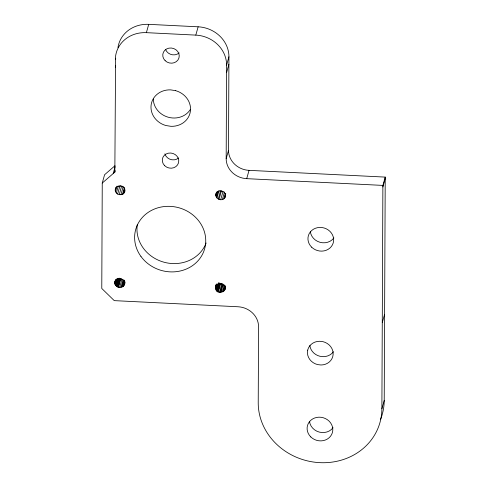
<?xml version="1.0" encoding="UTF-8"?>
<svg xmlns="http://www.w3.org/2000/svg" width="487" height="487" viewBox="0 0 487 487"><rect width="100%" height="100%" fill="white"/><g stroke="black" fill="none" stroke-linecap="round" stroke-linejoin="round"><path stroke-width="0.73" d="M114.993 165.714L104.589 174.736L102.252 183.051L101.777 288.474L114.256 300.631L238.04 306.761A20.74 18.859 15.7 0 1 258.567 326.759L258.226 402.664A62.226 56.577 15.7 0 0 319.801 462.65A62.226 56.577 15.7 0 0 381.881 408.788L384.219 400.472L385.223 177.098L249.034 170.353A20.74 18.859 15.7 0 1 228.513 150.355L228.933 56.79A31.113 28.283 15.7 0 0 198.142 26.803L148.718 24.35A31.113 28.289 15.7 0 0 117.951 47.58M102.252 183.051L114.835 172.136L115.62 55.895A31.113 28.289 15.7 0 1 146.38 32.666L148.718 24.35M385.223 177.098L382.885 185.407L246.702 178.662A20.74 18.859 15.7 0 1 226.175 158.671L226.595 65.106L228.933 56.79M381.881 408.788L382.885 185.407M217.604 291.53L219.941 283.221C235.897 289.199 211.358 299.529 216.405 284.402M216.24 284.365L215.431 287.866M115.389 280.232C111.681 287.933 125.25 290.441 125.007 281.955M115.206 190.088C115.407 183.702 126.036 185.261 124.867 191.342C123.753 196.614 115.139 195.33 115.206 190.088L115.985 187.318M124.228 284.725C126.395 279.209 116.74 275.8 114.999 281.614M215.82 195.068C216.088 188.183 227.666 190.697 225.256 197.071C222.681 203.024 212.734 197.959 216.599 192.298M115.334 59.597L115.723 58.209M115.303 67.188L115.693 65.8M113.203 173.549L115.151 166.621M114.835 172.136L115.224 170.748M115.492 191.635L117.05 186.095M116.332 193.022L118.28 186.095M117.623 194.088L119.96 185.778L123.235 186.472L120.898 194.782M119.212 194.703L121.543 186.387M122.493 194.331L124.441 187.404M123.187 193.917L124.745 188.378M124.282 192.779L124.867 190.697M114.792 282.722L115.571 279.952M114.914 283.391L115.888 279.928M115.029 284.018L116.35 279.069M115.078 284.274L116.442 279.422M115.431 284.998L117.184 278.765M115.638 285.236L117.391 279.002M116.229 285.972L118.371 278.357M116.381 286.094L118.524 278.473M116.515 286.246L118.658 278.625M116.807 286.417L119.145 278.101M117.227 286.733L119.565 278.418L121.975 279.136L119.638 287.446M117.714 286.94L120.052 278.631M117.976 287.093L120.313 278.783M118.152 287.135L120.49 278.82M118.39 287.233L120.727 278.923M120.892 287.36L123.034 279.739M121.799 287.026L123.747 280.098M122.06 286.971L124.002 280.043M122.48 286.697L124.228 280.463M122.773 286.551L124.331 281.011M122.907 286.417L124.465 280.877M123.059 286.313L124.422 281.468M123.655 285.632L124.629 282.168M123.862 285.412L124.836 281.955M226.595 65.106A31.113 28.289 15.7 0 0 195.811 35.113L198.142 26.797M226.558 72.697L228.896 64.381M226.175 158.671L228.513 150.355M215.887 195.853L217.056 191.695M216.459 197.345L218.213 191.111M216.946 198.008L219.089 190.387M218.237 199.073L220.574 190.758L223.003 191.482L220.666 199.792M219.004 199.439L221.342 191.129M222.334 199.603L224.477 191.988M223.801 198.897L225.359 193.357M224.404 198.373L225.767 193.528M225.256 197.071L225.645 195.683M215.406 287.707L216.331 284.341M215.418 288.097L216.636 283.921M215.692 289.254L217.056 284.408M246.702 178.662L249.034 170.353M216.271 290.319L218.219 283.397M216.447 290.502L218.584 282.886M216.532 290.642L218.669 283.026M216.745 290.824L218.888 283.203M217.129 291.226L219.467 282.917M217.823 291.707L220.154 283.397M217.981 291.774L220.319 283.458L222.754 284.098L220.422 292.413M218.194 291.908L220.532 283.598M219.406 292.322L221.743 284.006M220.252 292.431L222.589 284.116M220.678 292.431L223.016 284.122M221.92 292.243L224.063 284.621M223.046 291.756L224.799 285.522M223.235 291.61L224.793 286.064M223.387 291.536L224.945 285.997M223.57 291.348L225.128 285.802M223.99 291.013L225.158 286.855M224.294 290.587L225.268 287.123M224.477 290.398L225.317 287.482M224.677 290.063L225.262 287.981M382.873 186.959L385.211 178.644M382.265 322.613L384.602 314.298M215.479 286.934L217.159 284.359L220.294 283.464M146.38 32.659L195.811 35.113M206.147 243.001A35.794 32.544 15.7 0 1 164.283 262.292A35.794 32.544 15.7 0 1 137.279 224.763M333.047 427.702A12.942 11.767 15.7 0 1 319.235 432.085A12.942 11.767 15.7 0 1 309.488 421.322M333.437 351.73A12.942 11.767 15.7 0 1 323.344 356.673L319.996 356.289A12.942 11.767 15.7 0 1 309.842 345.502M333.893 237.942A12.942 11.767 15.7 0 1 320.087 242.325A12.942 11.767 15.7 0 1 310.341 231.562M384.219 400.472A62.226 56.577 15.7 0 1 380.584 419.301M190.326 109.532A19.912 18.104 15.7 0 1 168.161 117.203A19.912 18.104 15.7 0 1 153.314 99.056M178.668 157.946A8.297 7.542 15.7 0 1 164.892 153.862M179.143 52.937A8.297 7.542 15.7 0 1 165.574 49.491M307.705 350.129L307.449 353.197A12.942 11.767 15.7 0 0 317.658 364.599L321.006 364.988A12.942 11.767 15.7 0 0 333.114 354.609A12.942 11.767 15.7 0 0 322.924 341.655L319.575 341.271A12.942 11.767 15.7 0 0 307.705 350.129M175.704 90.679L170.578 89.87A19.912 18.104 15.7 0 0 151.122 104.991A19.912 18.104 15.7 0 0 165.823 125.512L170.955 126.322A19.912 18.104 15.7 0 0 190.405 111.2A19.912 18.104 15.7 0 0 175.704 90.679M310.822 436.955A12.942 11.767 15.7 0 0 332.359 432.712A12.942 11.767 15.7 0 0 316.672 417.432A12.942 11.767 15.7 0 0 310.822 436.955M140.962 256.454A35.794 32.544 15.7 0 0 202.355 254.549A35.794 32.544 15.7 0 0 167.23 206.342A35.794 32.544 15.7 0 0 140.962 256.454M311.668 247.195A12.942 11.767 15.7 0 0 333.211 242.952A12.942 11.767 15.7 0 0 317.524 227.673A12.942 11.767 15.7 0 0 311.668 247.195M165.148 60.668A8.297 7.542 15.7 0 0 178.954 57.947A8.297 7.542 15.7 0 0 168.898 48.152A8.297 7.542 15.7 0 0 165.148 60.668M164.673 165.683A8.297 7.542 15.7 0 0 178.479 162.962A8.297 7.542 15.7 0 0 168.429 153.168A8.297 7.542 15.7 0 0 164.673 165.683"/></g></svg>
